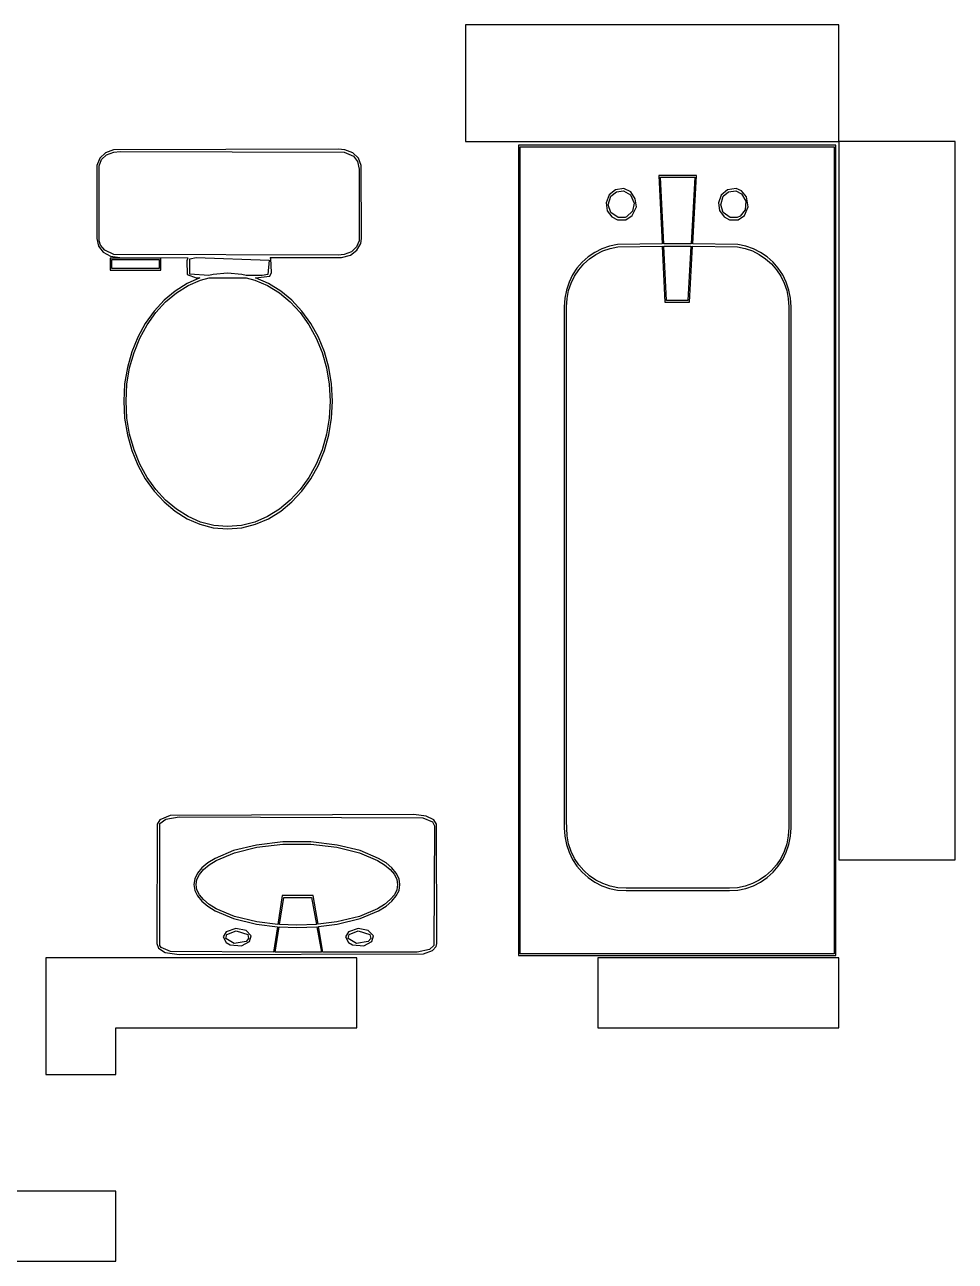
# Model space of a CAD drawing. Header units: metres. Extents: x -12.3 to 21.7, y -8.9 to 7.5.
# Drawn here: x 19.705 to 21.7, y -3.4 to -0.75 of the extents above; entities that cross this region are included whole.
import ezdxf

# ---------------------------------------------------------------- set-up
doc = ezdxf.new("R2010")
doc.units = ezdxf.units.M

msp = doc.modelspace()

# ---------------------------------------------------------------- linework, layer by layer
for p, q in [((21.45, -0.75), (20.65, -0.75)), ((20.65, -0.75), (20.65, -1)), ((21.45, -1), (21.45, -0.75)), ((20.65, -1), (21.45, -1)), ((21.7, -1), (21.45, -1)), ((21.45, -1), (21.45, -2.53999)), ((21.7, -2.53999), (21.7, -1)), ((19.8777, -1.02466), (19.8655, -1.03615)), ((19.8696, -1.03897), (19.8803, -1.0289)), ((19.895, -1.01799), (19.8777, -1.02466)), ((19.8803, -1.0289), (19.896, -1.02289)), ((20.377, -1.01665), (19.895, -1.01799)), ((19.896, -1.02289), (19.909, -1.02165)), ((19.909, -1.02165), (20.3898, -1.02289)), ((20.3908, -1.01799), (20.377, -1.01665)), ((20.3898, -1.02289), (20.4096, -1.03186)), ((20.4081, -1.02466), (20.3908, -1.01799)), ((20.4203, -1.03615), (20.4081, -1.02466)), ((20.4096, -1.03186), (20.4185, -1.04308)), ((21.4438, -1.00845), (20.7635, -1.00845)), ((20.7635, -1.00845), (20.7635, -2.74463)), ((20.7671, -2.74109), (20.7671, -1.01198)), ((20.7671, -1.01198), (21.4403, -1.01198)), ((21.4403, -1.01198), (21.4403, -2.74109)), ((21.4438, -2.74463), (21.4438, -1.00845)), ((19.8595, -1.05167), (19.8591, -1.20807)), ((19.8655, -1.03615), (19.8595, -1.05167)), ((19.8644, -1.21301), (19.8645, -1.05238)), ((19.8645, -1.05238), (19.8696, -1.03897)), ((20.4185, -1.04308), (20.4217, -1.05959)), ((20.4263, -1.05167), (20.4203, -1.03615)), ((20.4217, -1.05959), (20.4214, -1.21301)), ((20.4267, -1.20807), (20.4263, -1.05167)), ((21.1454, -1.07312), (21.0642, -1.0731)), ((21.0642, -1.0731), (21.0714, -1.21973)), ((21.0749, -1.21973), (21.0678, -1.07655)), ((21.0678, -1.07655), (21.1417, -1.07655)), ((21.1417, -1.07655), (21.1335, -1.21973)), ((21.137, -1.21973), (21.1454, -1.07312)), ((20.9713, -1.10359), (20.9576, -1.11482)), ((20.9617, -1.11772), (20.9733, -1.10817)), ((20.9895, -1.10107), (20.9713, -1.10359)), ((20.9733, -1.10817), (20.9887, -1.10602)), ((20.9887, -1.10602), (21.0036, -1.11476)), ((21.0044, -1.10846), (20.9895, -1.10107)), ((21.0139, -1.12277), (21.0044, -1.10846)), ((21.2116, -1.10361), (21.1983, -1.11493)), ((21.2025, -1.11772), (21.2137, -1.10817)), ((21.2299, -1.10107), (21.2116, -1.10361)), ((21.2137, -1.10817), (21.2291, -1.10602)), ((21.2291, -1.10602), (21.2417, -1.11217)), ((21.2418, -1.10583), (21.2299, -1.10107)), ((21.2417, -1.11217), (21.2506, -1.12825)), ((21.2526, -1.1188), (21.2418, -1.10583)), ((20.9576, -1.11482), (20.9512, -1.13161)), ((20.9512, -1.13161), (20.9535, -1.14848)), ((20.9559, -1.13631), (20.9617, -1.11772)), ((20.9617, -1.15268), (20.9559, -1.13631)), ((21.0036, -1.11476), (21.0111, -1.1322)), ((21.0111, -1.1322), (21.0077, -1.1497)), ((21.0161, -1.14046), (21.0139, -1.12277)), ((21.1983, -1.11493), (21.1924, -1.13165)), ((21.1924, -1.13165), (21.1945, -1.14836)), ((21.1972, -1.13631), (21.2025, -1.11772)), ((21.2025, -1.15268), (21.1972, -1.13631)), ((21.2506, -1.12825), (21.2496, -1.14651)), ((21.2562, -1.14041), (21.2526, -1.1188)), ((20.9535, -1.14848), (20.9637, -1.16182)), ((20.9771, -1.16302), (20.9617, -1.15268)), ((20.9637, -1.16182), (20.9757, -1.16785)), ((20.9921, -1.16302), (20.9771, -1.16302)), ((20.9953, -1.16173), (20.9921, -1.16302)), ((20.9936, -1.16779), (21.0073, -1.1588)), ((21.0077, -1.1497), (20.9953, -1.16173)), ((21.0073, -1.1588), (21.0161, -1.14046)), ((21.1945, -1.14836), (21.2042, -1.16176)), ((21.2173, -1.16302), (21.2025, -1.15268)), ((21.2042, -1.16176), (21.2159, -1.16783)), ((21.2326, -1.16302), (21.2173, -1.16302)), ((21.2389, -1.15999), (21.2326, -1.16302)), ((21.2341, -1.16779), (21.2479, -1.15875)), ((21.2496, -1.14651), (21.2389, -1.15999)), ((21.2479, -1.15875), (21.2562, -1.14041)), ((20.9757, -1.16785), (20.9936, -1.16779)), ((21.2159, -1.16783), (21.2341, -1.16779)), ((19.8591, -1.20807), (19.8627, -1.22427)), ((19.8672, -1.22209), (19.8644, -1.21301)), ((20.4214, -1.21301), (20.4162, -1.22621)), ((20.4251, -1.21918), (20.4267, -1.20807)), ((19.8627, -1.22427), (19.873, -1.23726)), ((19.8762, -1.23341), (19.8672, -1.22209)), ((19.873, -1.23726), (19.8887, -1.24588)), ((19.896, -1.24271), (19.8762, -1.23341)), ((20.3769, -1.24402), (19.896, -1.24271)), ((20.3898, -1.24271), (20.3769, -1.24402)), ((20.3841, -1.24866), (20.4029, -1.24356)), ((20.4054, -1.23645), (20.3898, -1.24271)), ((20.4029, -1.24356), (20.4169, -1.23335)), ((20.4162, -1.22621), (20.4054, -1.23645)), ((20.4169, -1.23335), (20.4251, -1.21918)), ((20.9268, -1.23799), (20.9127, -1.24763)), ((20.9157, -1.25157), (20.9293, -1.24229)), ((20.9421, -1.23024), (20.9268, -1.23799)), ((20.9293, -1.24229), (20.944, -1.23483)), ((20.9585, -1.2245), (20.9421, -1.23024)), ((20.944, -1.23483), (20.9598, -1.22932)), ((20.9758, -1.22095), (20.9585, -1.2245)), ((20.9598, -1.22932), (20.9765, -1.22589)), ((21.0714, -1.21973), (20.9758, -1.22095)), ((20.9765, -1.22589), (21.0716, -1.22472)), ((21.0716, -1.22472), (21.0774, -1.3443)), ((21.1335, -1.21973), (21.0749, -1.21973)), ((21.0809, -1.34068), (21.0751, -1.22472)), ((21.0751, -1.22472), (21.1332, -1.22472)), ((21.1332, -1.22472), (21.1265, -1.34068)), ((21.1299, -1.34431), (21.1367, -1.22472)), ((21.1367, -1.22472), (21.2329, -1.22589)), ((21.2335, -1.22095), (21.137, -1.21973)), ((21.2329, -1.22589), (21.2494, -1.22931)), ((21.2507, -1.2245), (21.2335, -1.22095)), ((21.2494, -1.22931), (21.2651, -1.23483)), ((21.2671, -1.23024), (21.2507, -1.2245)), ((21.2651, -1.23483), (21.2798, -1.24229)), ((21.2824, -1.23799), (21.2671, -1.23024)), ((21.2798, -1.24229), (21.2934, -1.25157)), ((21.2965, -1.24763), (21.2824, -1.23799)), ((19.9967, -1.24992), (19.888, -1.24992)), ((19.888, -1.24992), (19.888, -1.27579)), ((19.8887, -1.24588), (19.9088, -1.24901)), ((19.8915, -1.27226), (19.8915, -1.25345)), ((19.8915, -1.25345), (19.9932, -1.25345)), ((19.9088, -1.24901), (20.0544, -1.24944)), ((19.9932, -1.25345), (19.9932, -1.27226)), ((19.9967, -1.27579), (19.9967, -1.24992)), ((20.0544, -1.24944), (20.0519, -1.256)), ((20.0519, -1.256), (20.0531, -1.28554)), ((20.0589, -1.25197), (20.0721, -1.24902)), ((20.0589, -1.28479), (20.0589, -1.25197)), ((20.0721, -1.24902), (20.2287, -1.25459)), ((20.2287, -1.25459), (20.2258, -1.28549)), ((20.231, -1.24901), (20.3841, -1.24866)), ((20.2327, -1.25122), (20.231, -1.24901)), ((20.2339, -1.28076), (20.2327, -1.25122)), ((20.8888, -1.27191), (20.8793, -1.28624)), ((20.9, -1.25899), (20.8888, -1.27191)), ((20.8928, -1.27493), (20.9035, -1.2625)), ((20.9127, -1.24763), (20.9, -1.25899)), ((20.9035, -1.2625), (20.9157, -1.25157)), ((21.2934, -1.25157), (21.3057, -1.26251)), ((21.3092, -1.25899), (21.2965, -1.24763)), ((21.3057, -1.26251), (21.3165, -1.27495)), ((21.3205, -1.27191), (21.3092, -1.25899)), ((21.33, -1.28624), (21.3205, -1.27191)), ((19.888, -1.27579), (19.9967, -1.27579)), ((19.9932, -1.27226), (19.8915, -1.27226)), ((20.08, -1.29274), (20.0527, -1.30464)), ((20.0531, -1.28554), (20.072, -1.29274)), ((20.055, -1.30907), (20.0817, -1.29744)), ((20.0994, -1.28775), (20.0589, -1.28479)), ((20.072, -1.29274), (20.08, -1.29274)), ((20.0817, -1.29744), (20.1001, -1.29274)), ((20.109, -1.28529), (20.0994, -1.28775)), ((20.1001, -1.29274), (20.1792, -1.29274)), ((20.1391, -1.28275), (20.109, -1.28529)), ((20.17, -1.28529), (20.1391, -1.28275)), ((20.1797, -1.28775), (20.17, -1.28529)), ((20.1792, -1.29274), (20.1979, -1.29744)), ((20.2137, -1.28775), (20.1797, -1.28775)), ((20.1979, -1.29744), (20.2251, -1.30907)), ((20.1996, -1.29274), (20.2299, -1.28874)), ((20.2274, -1.30463), (20.1996, -1.29274)), ((20.2258, -1.28549), (20.2137, -1.28775)), ((20.2299, -1.28874), (20.2339, -1.28076)), ((20.8793, -1.28624), (20.8717, -1.30182)), ((20.8763, -1.30373), (20.8837, -1.28873)), ((20.8837, -1.28873), (20.8928, -1.27493)), ((21.3165, -1.27495), (21.3257, -1.28874)), ((21.3257, -1.28874), (21.3331, -1.30374)), ((21.3377, -1.30182), (21.33, -1.28624)), ((20.027, -1.32071), (20.0033, -1.34056)), ((20.0068, -1.34418), (20.0299, -1.32475)), ((20.0527, -1.30464), (20.027, -1.32071)), ((20.0299, -1.32475), (20.055, -1.30907)), ((20.2251, -1.30907), (20.2506, -1.32475)), ((20.2535, -1.32069), (20.2274, -1.30463)), ((20.2506, -1.32475), (20.2741, -1.34418)), ((20.2775, -1.34055), (20.2535, -1.32069)), ((20.8661, -1.31851), (20.8626, -1.33614)), ((20.8717, -1.30182), (20.8661, -1.31851)), ((20.8675, -1.33679), (20.8709, -1.31979)), ((20.8709, -1.31979), (20.8763, -1.30373)), ((21.3331, -1.30374), (21.3386, -1.31981)), ((21.3434, -1.31851), (21.3377, -1.30182)), ((21.3386, -1.31981), (21.342, -1.33679)), ((21.347, -1.33614), (21.3434, -1.31851)), ((20.0033, -1.34056), (19.982, -1.36385)), ((19.9859, -1.367), (20.0068, -1.34418)), ((20.2741, -1.34418), (20.2952, -1.367)), ((20.2991, -1.36383), (20.2775, -1.34055)), ((20.8626, -1.33614), (20.8614, -1.35455)), ((20.8664, -1.35472), (20.8675, -1.33679)), ((21.0774, -1.3443), (21.1299, -1.34431)), ((21.1265, -1.34068), (21.0809, -1.34068)), ((21.342, -1.33679), (21.3432, -1.35472)), ((21.3482, -1.35455), (21.347, -1.33614)), ((19.982, -1.36385), (19.9632, -1.39023)), ((19.9674, -1.39288), (19.9859, -1.367)), ((20.2952, -1.367), (20.3138, -1.39288)), ((20.3181, -1.39021), (20.2991, -1.36383)), ((20.8614, -1.35455), (20.8614, -2.47076)), ((20.8664, -2.4559), (20.8664, -1.35472)), ((21.3432, -1.35472), (21.3432, -2.4706)), ((21.3482, -2.47076), (21.3482, -1.35455)), ((19.9632, -1.39023), (19.9472, -1.41936)), ((19.9517, -1.42151), (19.9674, -1.39288)), ((20.3138, -1.39288), (20.3297, -1.42151)), ((20.3342, -1.41934), (20.3181, -1.39021)), ((19.9472, -1.41936), (19.9343, -1.4509)), ((19.939, -1.45253), (19.9517, -1.42151)), ((20.3297, -1.42151), (20.3424, -1.45253)), ((20.3471, -1.4509), (20.3342, -1.41934)), ((19.9343, -1.4509), (19.9248, -1.48451)), ((19.9296, -1.48561), (19.939, -1.45253)), ((20.3424, -1.45253), (20.3518, -1.48561)), ((20.3567, -1.48451), (20.3471, -1.4509)), ((19.9248, -1.48451), (19.9188, -1.51987)), ((19.9238, -1.52042), (19.9296, -1.48561)), ((20.3518, -1.48561), (20.3577, -1.52042)), ((20.3627, -1.51987), (20.3567, -1.48451)), ((19.9188, -1.51987), (19.9168, -1.55663)), ((19.9218, -1.55663), (19.9238, -1.52042)), ((20.3577, -1.52042), (20.3597, -1.55663)), ((20.3647, -1.55663), (20.3627, -1.51987)), ((19.9168, -1.55663), (19.9188, -1.59338)), ((19.9238, -1.59283), (19.9218, -1.55663)), ((20.3597, -1.55663), (20.3577, -1.59283)), ((20.3627, -1.59338), (20.3647, -1.55663)), ((19.9188, -1.59338), (19.9248, -1.62874)), ((19.9296, -1.62764), (19.9238, -1.59283)), ((20.3577, -1.59283), (20.3518, -1.62764)), ((20.3567, -1.62874), (20.3627, -1.59338)), ((19.9248, -1.62874), (19.9343, -1.66235)), ((19.939, -1.66072), (19.9296, -1.62764)), ((20.3518, -1.62764), (20.3424, -1.66072)), ((20.3471, -1.66235), (20.3567, -1.62874)), ((19.9343, -1.66235), (19.9472, -1.69389)), ((19.9517, -1.69174), (19.939, -1.66072)), ((20.3424, -1.66072), (20.3297, -1.69174)), ((20.3342, -1.69391), (20.3471, -1.66235)), ((19.9472, -1.69389), (19.9632, -1.72302)), ((19.9674, -1.72035), (19.9517, -1.69174)), ((20.3297, -1.69174), (20.3138, -1.72035)), ((20.3181, -1.72304), (20.3342, -1.69391)), ((19.9859, -1.74625), (19.9674, -1.72035)), ((20.3138, -1.72035), (20.2952, -1.74625)), ((19.9632, -1.72302), (19.982, -1.74939)), ((20.0068, -1.76907), (19.9859, -1.74625)), ((20.2952, -1.74625), (20.2741, -1.76907)), ((20.2991, -1.74942), (20.3181, -1.72304)), ((19.982, -1.74939), (20.0033, -1.77269)), ((20.0033, -1.77269), (20.027, -1.79254)), ((20.0299, -1.7885), (20.0068, -1.76907)), ((20.2741, -1.76907), (20.2506, -1.7885)), ((20.2535, -1.79256), (20.2775, -1.77271)), ((20.2775, -1.77271), (20.2991, -1.74942)), ((20.027, -1.79254), (20.0527, -1.80861)), ((20.055, -1.80418), (20.0299, -1.7885)), ((20.2506, -1.7885), (20.2251, -1.80418)), ((20.2274, -1.80862), (20.2535, -1.79256)), ((20.0527, -1.80861), (20.0801, -1.82054)), ((20.0817, -1.81581), (20.055, -1.80418)), ((20.0801, -1.82054), (20.109, -1.82796)), ((20.1099, -1.82303), (20.0817, -1.81581)), ((20.109, -1.82796), (20.1391, -1.83051)), ((20.1391, -1.8255), (20.1099, -1.82303)), ((20.1691, -1.82303), (20.1391, -1.8255)), ((20.1391, -1.83051), (20.17, -1.82796)), ((20.1979, -1.81581), (20.1691, -1.82303)), ((20.17, -1.82796), (20.1995, -1.82054)), ((20.2251, -1.80418), (20.1979, -1.81581)), ((20.1995, -1.82054), (20.2274, -1.80862)), ((19.9886, -2.46298), (19.9882, -2.71925)), ((19.9942, -2.45418), (19.9886, -2.46298)), ((20.0162, -2.44456), (19.9942, -2.45418)), ((19.9942, -2.46205), (20.0075, -2.45218)), ((19.9942, -2.72348), (19.9942, -2.46205)), ((20.0075, -2.45218), (20.0356, -2.4478)), ((20.5393, -2.44279), (20.0162, -2.44456)), ((20.0356, -2.4478), (20.5586, -2.44948)), ((20.5653, -2.44588), (20.5393, -2.44279)), ((20.5586, -2.44948), (20.5789, -2.4579)), ((20.5822, -2.45418), (20.5653, -2.44588)), ((20.5789, -2.4579), (20.5832, -2.46658)), ((20.5878, -2.46298), (20.5822, -2.45418)), ((20.5882, -2.71925), (20.5878, -2.46298)), ((20.8675, -2.48854), (20.8664, -2.4559)), ((20.5832, -2.46658), (20.5822, -2.72346)), ((20.8614, -2.47076), (20.8626, -2.48918)), ((20.8626, -2.48918), (20.8661, -2.50682)), ((20.8709, -2.50552), (20.8675, -2.48854)), ((21.342, -2.48853), (21.3386, -2.50551)), ((21.3432, -2.4706), (21.342, -2.48853)), ((21.3434, -2.50682), (21.347, -2.48918)), ((21.347, -2.48918), (21.3482, -2.47076)), ((20.2017, -2.5079), (20.1526, -2.51991)), ((20.1542, -2.52467), (20.2026, -2.51283)), ((20.258, -2.50146), (20.2017, -2.5079)), ((20.2026, -2.51283), (20.2582, -2.50645)), ((20.3184, -2.50146), (20.258, -2.50146)), ((20.2582, -2.50645), (20.3181, -2.50645)), ((20.3181, -2.50645), (20.3738, -2.51283)), ((20.3747, -2.5079), (20.3184, -2.50146)), ((20.3738, -2.51283), (20.4222, -2.52467)), ((20.4237, -2.51991), (20.3747, -2.5079)), ((20.8661, -2.50682), (20.8717, -2.5235)), ((20.8763, -2.52161), (20.8709, -2.50552)), ((21.3386, -2.50551), (21.3331, -2.52158)), ((21.3377, -2.5235), (21.3434, -2.50682)), ((20.1129, -2.53659), (20.0971, -2.5464)), ((20.1, -2.55045), (20.1153, -2.54097)), ((20.1526, -2.51991), (20.1129, -2.53659)), ((20.1153, -2.54097), (20.1542, -2.52467)), ((20.4222, -2.52467), (20.4611, -2.54097)), ((20.4635, -2.53659), (20.4237, -2.51991)), ((20.4611, -2.54097), (20.4764, -2.55045)), ((20.4793, -2.5464), (20.4635, -2.53659)), ((20.8717, -2.5235), (20.8793, -2.53908)), ((20.8837, -2.53661), (20.8763, -2.52161)), ((20.8793, -2.53908), (20.8888, -2.55341)), ((20.8928, -2.5504), (20.8837, -2.53661)), ((21.3257, -2.53659), (21.3165, -2.55038)), ((21.3205, -2.55341), (21.33, -2.53908)), ((21.3331, -2.52158), (21.3257, -2.53659)), ((21.33, -2.53908), (21.3377, -2.5235)), ((21.45, -2.53999), (21.7, -2.53999)), ((20.075, -2.56837), (20.0691, -2.58032)), ((20.0844, -2.55702), (20.075, -2.56837)), ((20.0791, -2.57109), (20.0879, -2.56056)), ((20.0971, -2.5464), (20.0844, -2.55702)), ((20.0879, -2.56056), (20.1, -2.55045)), ((20.4764, -2.55045), (20.4885, -2.56056)), ((20.492, -2.55702), (20.4793, -2.5464)), ((20.4885, -2.56056), (20.4972, -2.57109)), ((20.5014, -2.56837), (20.492, -2.55702)), ((20.5072, -2.58032), (20.5014, -2.56837)), ((20.8888, -2.55341), (20.9, -2.56633)), ((20.9035, -2.56282), (20.8928, -2.5504)), ((20.9, -2.56633), (20.9127, -2.57768)), ((20.9157, -2.57375), (20.9035, -2.56282)), ((21.3057, -2.56282), (21.2934, -2.57375)), ((21.2965, -2.57768), (21.3092, -2.56633)), ((21.3165, -2.55038), (21.3057, -2.56282)), ((21.3092, -2.56633), (21.3205, -2.55341)), ((20.0691, -2.58032), (20.0671, -2.59277)), ((20.0671, -2.59277), (20.0691, -2.60521)), ((20.0721, -2.59277), (20.0739, -2.58183)), ((20.0739, -2.6037), (20.0721, -2.59277)), ((20.0739, -2.58183), (20.0791, -2.57109)), ((20.4972, -2.57109), (20.5025, -2.58183)), ((20.5025, -2.58183), (20.5042, -2.59277)), ((20.5042, -2.59277), (20.5025, -2.6037)), ((20.5092, -2.59277), (20.5072, -2.58032)), ((20.5072, -2.60521), (20.5092, -2.59277)), ((20.9127, -2.57768), (20.9268, -2.58733)), ((20.9293, -2.58302), (20.9157, -2.57375)), ((20.9268, -2.58733), (20.9421, -2.59509)), ((20.944, -2.59048), (20.9293, -2.58302)), ((20.9421, -2.59509), (20.9585, -2.60083)), ((20.9598, -2.59601), (20.944, -2.59048)), ((20.9765, -2.59943), (20.9598, -2.59601)), ((21.2494, -2.59601), (21.2329, -2.59943)), ((21.2651, -2.59048), (21.2494, -2.59601)), ((21.2507, -2.60083), (21.2671, -2.59509)), ((21.2798, -2.58302), (21.2651, -2.59048)), ((21.2671, -2.59509), (21.2824, -2.58733)), ((21.2934, -2.57375), (21.2798, -2.58302)), ((21.2824, -2.58733), (21.2965, -2.57768)), ((20.0691, -2.60521), (20.075, -2.61716)), ((20.0791, -2.61446), (20.0739, -2.6037)), ((20.075, -2.61716), (20.0844, -2.62851)), ((20.0879, -2.62498), (20.0791, -2.61446)), ((20.2566, -2.61626), (20.2474, -2.67815)), ((20.2509, -2.67845), (20.2599, -2.62006)), ((20.3229, -2.61626), (20.2566, -2.61626)), ((20.2599, -2.62006), (20.3197, -2.62009)), ((20.3197, -2.62009), (20.3301, -2.67805)), ((20.3337, -2.67775), (20.3229, -2.61626)), ((20.4972, -2.61446), (20.4885, -2.62498)), ((20.492, -2.62851), (20.5014, -2.61716)), ((20.5025, -2.6037), (20.4972, -2.61446)), ((20.5014, -2.61716), (20.5072, -2.60521)), ((20.9585, -2.60083), (20.9758, -2.60439)), ((20.9758, -2.60439), (20.994, -2.60561)), ((20.9941, -2.6006), (20.9765, -2.59943)), ((20.994, -2.60561), (21.2156, -2.60561)), ((21.2155, -2.6006), (20.9941, -2.6006)), ((21.2329, -2.59943), (21.2155, -2.6006)), ((21.2156, -2.60561), (21.2335, -2.60439)), ((21.2335, -2.60439), (21.2507, -2.60083)), ((20.0844, -2.62851), (20.0971, -2.63914)), ((20.1, -2.6351), (20.0879, -2.62498)), ((20.0971, -2.63914), (20.1129, -2.64896)), ((20.1153, -2.64456), (20.1, -2.6351)), ((20.1129, -2.64896), (20.1526, -2.66563)), ((20.1542, -2.66087), (20.1153, -2.64456)), ((20.4611, -2.64456), (20.4222, -2.66087)), ((20.4237, -2.66563), (20.4635, -2.64896)), ((20.4764, -2.6351), (20.4611, -2.64456)), ((20.4635, -2.64896), (20.4793, -2.63914)), ((20.4885, -2.62498), (20.4764, -2.6351)), ((20.4793, -2.63914), (20.492, -2.62851)), ((20.1526, -2.66563), (20.2017, -2.67764)), ((20.2026, -2.67271), (20.1542, -2.66087)), ((20.2474, -2.67815), (20.2026, -2.67271)), ((20.3738, -2.67271), (20.3337, -2.67775)), ((20.4222, -2.66087), (20.3738, -2.67271)), ((20.3747, -2.67764), (20.4237, -2.66563)), ((20.1364, -2.69415), (20.1303, -2.70479)), ((20.136, -2.70818), (20.1379, -2.69955)), ((20.1573, -2.6869), (20.1364, -2.69415)), ((20.1379, -2.69955), (20.1577, -2.69189)), ((20.1793, -2.69078), (20.1573, -2.6869)), ((20.1577, -2.69189), (20.1828, -2.69946)), ((20.1901, -2.70255), (20.1793, -2.69078)), ((20.1828, -2.69946), (20.1847, -2.70822)), ((20.1865, -2.71477), (20.1901, -2.70255)), ((20.2017, -2.67764), (20.2466, -2.68311)), ((20.2466, -2.68311), (20.2384, -2.73773)), ((20.2417, -2.73773), (20.2501, -2.68341)), ((20.2501, -2.68341), (20.2882, -2.68492)), ((20.2882, -2.67992), (20.2509, -2.67845)), ((20.3301, -2.67805), (20.2882, -2.67992)), ((20.2882, -2.68492), (20.331, -2.683)), ((20.331, -2.683), (20.3409, -2.73773)), ((20.3345, -2.68271), (20.3747, -2.67764)), ((20.3442, -2.73773), (20.3345, -2.68271)), ((20.3986, -2.69415), (20.3924, -2.70479)), ((20.3981, -2.70818), (20.4, -2.69955)), ((20.4194, -2.6869), (20.3986, -2.69415)), ((20.4, -2.69955), (20.4198, -2.69189)), ((20.4414, -2.69078), (20.4194, -2.6869)), ((20.4198, -2.69189), (20.4449, -2.69946)), ((20.4522, -2.70255), (20.4414, -2.69078)), ((20.4449, -2.69946), (20.4468, -2.70822)), ((20.4486, -2.71477), (20.4522, -2.70255)), ((19.9882, -2.71925), (19.9916, -2.72864)), ((19.9916, -2.72864), (20.0057, -2.73802)), ((19.9975, -2.72766), (19.9942, -2.72348)), ((20.0172, -2.73607), (19.9975, -2.72766)), ((20.1303, -2.70479), (20.1364, -2.71689)), ((20.1538, -2.71902), (20.136, -2.70818)), ((20.1364, -2.71689), (20.1453, -2.72192)), ((20.1453, -2.72192), (20.1695, -2.72395)), ((20.1792, -2.71472), (20.1538, -2.71902)), ((20.1695, -2.72395), (20.1865, -2.71477)), ((20.1847, -2.70822), (20.1792, -2.71472)), ((20.3924, -2.70479), (20.3986, -2.71689)), ((20.4159, -2.71902), (20.3981, -2.70818)), ((20.3986, -2.71689), (20.4074, -2.72192)), ((20.4074, -2.72192), (20.4316, -2.72395)), ((20.4413, -2.71472), (20.4159, -2.71902)), ((20.4316, -2.72395), (20.4486, -2.71477)), ((20.4468, -2.70822), (20.4413, -2.71472)), ((20.5822, -2.72346), (20.5728, -2.7316)), ((20.5789, -2.73386), (20.5867, -2.72569)), ((20.5867, -2.72569), (20.5882, -2.71925)), ((20.4167, -2.75), (19.75, -2.75)), ((19.75, -2.75), (19.75, -3)), ((20.0057, -2.73802), (20.0356, -2.74274)), ((20.2384, -2.73773), (20.0172, -2.73607)), ((20.0356, -2.74274), (20.5596, -2.74098)), ((20.3409, -2.73773), (20.2417, -2.73773)), ((20.5462, -2.73755), (20.3442, -2.73773)), ((20.4167, -2.89999), (20.4167, -2.75)), ((20.5728, -2.7316), (20.5462, -2.73755)), ((20.5596, -2.74098), (20.5789, -2.73386)), ((20.7635, -2.74463), (21.4438, -2.74463)), ((21.4403, -2.74109), (20.7671, -2.74109)), ((21.45, -2.75), (20.9333, -2.75)), ((20.9333, -2.75), (20.9333, -2.89999)), ((21.45, -2.89999), (21.45, -2.75)), ((19.9, -2.89999), (20.4167, -2.89999)), ((19.9, -3), (19.9, -2.89999)), ((20.9333, -2.89999), (21.45, -2.89999)), ((19.75, -3), (19.9, -3)), ((19.9, -3.25), (19.65, -3.25)), ((19.9, -3.39999), (19.9, -3.25)), ((19.65, -3.39999), (19.9, -3.39999))]:
    msp.add_line(p, q)

doc.saveas('drawing.dxf')
